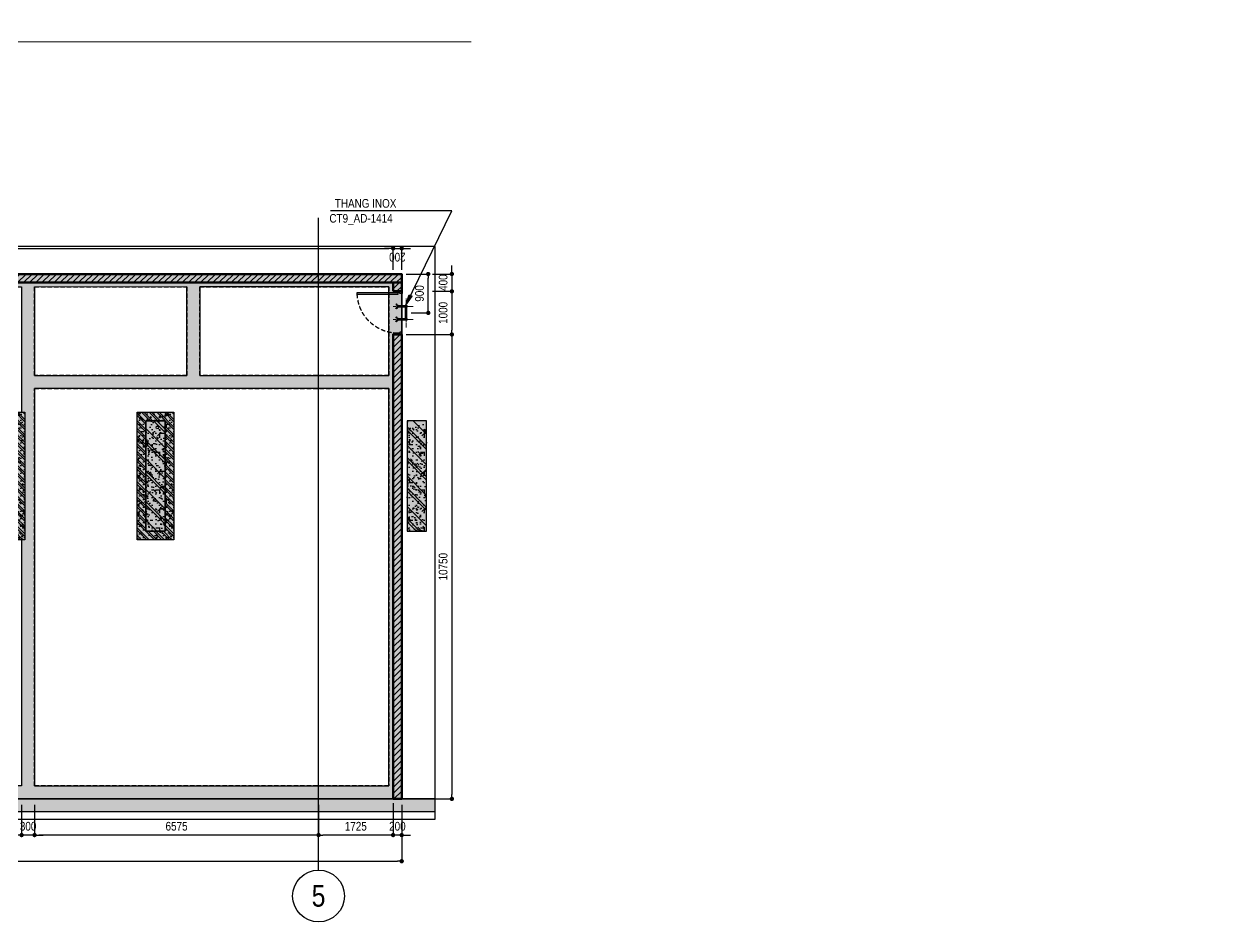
# Model space of a CAD drawing. Header units: millimetres. Extents: x -3021235 to -2791292, y 574414 to 656108.
# Drawn here: x -2819163 to -2791292, y 614676 to 635460 of the extents above; entities that cross this region are included whole.
import ezdxf
from ezdxf.enums import TextEntityAlignment as Align
from ezdxf.xclip import XClip

# ---------------------------------------------------------------- set-up
doc = ezdxf.new("R2010")
doc.units = ezdxf.units.MM
doc.header["$LTSCALE"] = 100
doc.header["$MEASUREMENT"] = 0
for name, pattern in [('Grid Line 200$0$Center101', [13, 10, -1, 1, -1]), ('Hidden10.5', [1.5, 1, -0.5]), ('HTT Center', [13, 10, -1, 1, -1]), ('HTT Hidden 10.5', [1.5, 1, -0.5]), ('MB Ham 2$0$Core 1A$0$Hidden10.5', [1.5, 1, -0.5])]:
    doc.linetypes.add(name, pattern=pattern)
doc.layers.get('0').update_dxf_attribs({"lineweight": 9})
doc.layers.get('Defpoints').update_dxf_attribs({"color": 254, "lineweight": 0})
for name, color, linetype in [('Dim 100', 14, 'Continuous'), ('Door', 20, 'Continuous'), ('Grid Line 200$0$Grid Line', 251, 'Grid Line 200$0$Center101'), ('Hatch vat lieu', 252, 'Continuous'), ('Ky hieu Truc', 1, 'Continuous'), ('Level', 94, 'Continuous'), ('MB Ham 2$0$Concrete Hatch', 218, 'Continuous'), ('MB Ham 2$0$Concrete Line', 6, 'Continuous'), ('MB Ham 2$0$Concrete Solid', 216, 'Continuous'), ('MB Ham 2$0$Opening Hidden', 154, 'MB Ham 2$0$Core 1A$0$Hidden10.5'), ('mb_cot ham 2$0$Concrete Hatch', 218, 'Continuous'), ('mb_cot ham 2$0$Concrete Line', 6, 'Continuous'), ('mb_cot ham 2$0$Concrete Solid', 216, 'Continuous'), ('mb_loi thang 2-19 twa$0$Brick Wall', 4, 'Continuous'), ('mb_loi thang 2-19 twa$0$Wall Hatch', 134, 'Continuous'), ('Net Thay khac', 30, 'Continuous'), ('Net thay Tuong', 3, 'Continuous')]:
    doc.layers.add(name, color=color, linetype=linetype)
doc.layers.add('Luoi Truc', color=251, linetype='HTT Center', lineweight=9)
doc.layers.add('mb_loi thang 2-19 twa$0$Wall Line', color=4, linetype='Continuous', lineweight=70)
doc.styles.add('Chi Tiet Ramp DD$0$VNI-HelveC', font='VHELVCN_0.TTF')
doc.styles.add('Grid Line 200$0$VNI-HelveCB', font='VHELVCB_0.TTF')
doc.styles.add('VNI-HelveC', font='VHELVCN_0.TTF')
doc.dimstyles.new('DIM 100', dxfattribs={"dimscale": 100, "dimtxt": 2, "dimasz": 1, "dimexe": 0, "dimexo": 1, "dimgap": 1, "dimtad": 1, "dimdec": 0, "dimzin": 12, "dimdsep": 46, "dimtxsty": 'Chi Tiet Ramp DD$0$VNI-HelveC', "dimblk": 'Chi Tiet Ramp DD$0$_Dot', "dimcen": 1, "dimclrd": 256, "dimclre": 256, "dimclrt": 3, "dimadec": 0, "dimazin": 0, "dimtfac": 1, "dimtdec": 0, "dimtix": 1, "dimtmove": 2, "dimatfit": 3, "dimldrblk": 'Chi Tiet Ramp DD$0$HTT Arrow 30', "dimfxl": 0, "dimtolj": 1, "dimtzin": 0, "dimarcsym": 0})

# ---------------------------------------------------------------- blocks, each defined once
blk = doc.blocks.new('*U886')
at = {"layer": 'mb_cot ham 2$0$Concrete Hatch'}
h = blk.add_hatch(dxfattribs=at)
h.set_pattern_fill('CONCRETE', color=256, scale=50, style=0, pattern_type=2)
h.set_pattern_definition([(45, (2000, -100), (-176.777, 176.777), []), (45, (2000, -50), (-353.55, 353.55), []), (50, (2000, -100), (358.63, -31.376), [37.5, -412.5]), (355, (2000, -100), (-69.376, 376.096), [30, -330]), (100.451, (2029.9, -102.6), (289.255, 344.72), [31.87, -350.57]), (46.184, (2000, 1e-13), (533.62, -82.76), [56.25, -618.75]), (96.636, (2044.47, -6.9), (467.33, 487.06), [47.8, -525.86]), (351.184, (2000, 1e-13), (467.33, 487.06), [45, -495]), (21, (2050, -25), (298.454, -201.31), [37.5, -412.5]), (326, (2050, -25), (121.66, 362.575), [30, -330]), (71.451, (2074.87, -41.78), (420.11, 161.265), [31.87, -350.57]), (37.5, (2000, -100), (6.08, 166.447), [0, -326, 0, -335, 0, -331.25]), (7.5, (2000, -100), (131.535, 197.206), [0, -191, 0, -318.5, 0, -126.25]), (327.5, (1888.5, -100), (266.911, -11.2774), [0, -125, 0, -390, 0, -517.5]), (317.5, (1838.5, -100), (291.593, 50.052), [0, -162.5, 0, -259, 0, -367.5]), (0, (2175, 75), (0, 875), [87.5, -787.5]), (0, (2437.5, 250), (0, 875), [87.5, -787.5]), (0, (2262.5, 600), (0, 875), [87.5, -350, 87.5, -350]), (90, (2175, 75), (-875, 5e-14), [87.5, -787.5]), (90, (2262.5, 600), (-875, 5e-14), [87.5, -787.5]), (90, (2525, 250), (-875, 5e-14), [87.5, -787.5]), (90, (2700, 512.5), (-875, 5e-14), [87.5, -787.5]), (135, (2262.5, 75), (-875.02, 9e-14), [123.76, -1113.7]), (135, (2350, 600), (-875.02, 9e-14), [123.76, -1113.7]), (45, (2437.5, 250), (9e-14, 875.02), [123.76, -247.485, 123.76, -742.455]), (0, (1825, -100), (87.5, 87.5), [-175, 0])])
h.paths.add_polyline_path([(-250, 200), (-250, -250), (2300, -250), (2300, 200)])
at = {"layer": 'mb_cot ham 2$0$Concrete Solid'}
blk.add_hatch(color=256, dxfattribs=at).paths.add_polyline_path([(-250, 200), (-250, -250), (2300, -250), (2300, 200)])
at = {"layer": 'mb_cot ham 2$0$Concrete Line'}
blk.add_lwpolyline([(-250, 200), (-250, -250), (2300, -250), (2300, 200)], close=True, dxfattribs=at)
blk = doc.blocks.new('mb_cot ham 2')
at = {"layer": 'mb_cot ham 2$0$Concrete Hatch'}
h = blk.add_hatch(dxfattribs=at)
h.set_pattern_fill('BTCT', color=256, scale=100, style=0, pattern_type=2)
h.set_pattern_definition([(45, (0, 0), (-176.7767, 176.7767), []), (45, (0, 110), (-176.7767, 176.7767), []), (50, (0, 0), (717.2602, -62.7521), [75, -825]), (355, (0, 0), (-138.7513, 752.192), [60, -660]), (100.4514, (59.8, -5.2), (578.5094, 689.4395), [63.7402, -701.142]), (46.1842, (0, 200), (1067.241, -165.519), [112.5, -1237.5]), (96.6356, (88.9, 186.2), (934.6627, 974.118), [95.61, -1051.713]), (351.1842, (0, 200), (934.662, 974.1186), [90, -990]), (21, (100, 150), (596.907, -402.6189), [75, -825]), (326, (100, 150), (243.3153, 725.15), [60, -660]), (71.4514, (149.74, 116.45), (840.2226, 322.5305), [63.7402, -701.142]), (37.5, (0, 0), (12.15986, 332.89385), [0, -652, 0, -670, 0, -662.5]), (7.5, (0, 0), (263.06954, 394.4117), [0, -382, 0, -637, 0, -252.5]), (327.5, (-223, 0), (533.82244, -22.55487), [0, -250, 0, -780, 0, -1035]), (317.5, (-323, 0), (583.1862, 100.105), [0, -325, 0, -518, 0, -735]), (0, (350, 350), (0, 1750), [175, -1575]), (0, (875, 700), (0, 1750), [175, -1575]), (0, (525, 1400), (0, 1750), [175, -700, 175, -700]), (90, (350, 350), (-1750, 1e-13), [175, -1575]), (90, (525, 1400), (-1750, 1e-13), [175, -1575]), (90, (1050, 700), (-1750, 1e-13), [175, -1575]), (90, (1400, 1225), (-1750, 1e-13), [175, -1575]), (135, (525, 350), (-1750.033, 2e-13), [247.52, -2227.4]), (135, (700, 1400), (-1750.033, 2e-13), [247.52, -2227.4]), (45, (875, 700), (0, 1750.033), [247.52, -494.97, 247.52, -1484.91]), (0, (-350, 0), (175, 175), [-350, 0])])
h.paths.add_polyline_path([(105750, -5914), (103435, -8700), (32650, -8700), (32650, 84350), (0, 84350), (0, 85750), (-10600, 85750), (-10600, 163100), (99534, 163100), (105750, 158110), (105750, 127422), (105750, 127341)], flags=16)
h.paths.add_polyline_path([(99639, 163400), (-10900, 163400), (-10900, 85450), (-300, 85450), (-300, 84050), (32350, 84050), (32350, -9000), (103576, -9000), (106050, -6022), (106050, 158254)])
at = {"layer": 'mb_cot ham 2$0$Concrete Solid'}
h = blk.add_hatch(color=256, dxfattribs=at)
h.paths.add_polyline_path([(105750, -5914), (103435, -8700), (32650, -8700), (32650, 84350), (0, 84350), (0, 85750), (-10600, 85750), (-10600, 163100), (99534, 163100), (105750, 158110)], flags=16)
h.paths.add_polyline_path([(99639, 163400), (-10900, 163400), (-10900, 85450), (-300, 85450), (-300, 84050), (32350, 84050), (32350, -9000), (103576, -9000), (106050, -6022), (106050, 158254)])
at = {"layer": 'mb_cot ham 2$0$Concrete Line'}
for points in [[(32350, 84050), (-300, 84050), (-300, 85450), (-10900, 85450), (-10900, 163400), (99639, 163400), (106050, 158254), (106050, -6022), (103576, -9000), (32350, -9000)], [(32650, 84350), (0, 84350), (0, 85750), (-10600, 85750), (-10600, 163100), (99534, 163100), (105750, 158110), (105750, -5914), (103435, -8700), (32650, -8700)]]:
    blk.add_lwpolyline(points, close=True, dxfattribs=at)
for p in [(97250, 127850), (97250, 121800)]:
    blk.add_blockref('*U886', p, dxfattribs=at)
blk = doc.blocks.new('MB Ham 2$0$A$C3ad28147')
at = {"layer": 'MB Ham 2$0$Concrete Hatch'}
h = blk.add_hatch(dxfattribs=at)
h.set_pattern_fill('BTCT', color=256, scale=50, style=0, pattern_type=2)
h.set_pattern_definition([(45, (-105750, -127600), (-88.38835, 88.38835), []), (45, (-105750, -127545), (-88.38835, 88.38835), []), (50, (-105750, -127600), (358.6301, -31.37607), [37.5, -412.5]), (355, (-105750, -127600), (-69.3757, 376.0961), [30, -330]), (100.4514, (-105720.1, -127602.6), (289.2547, 344.7198), [31.8701, -350.57106]), (46.1842, (-105750, -127500), (533.6205, -82.7595), [56.25, -618.75]), (96.6356, (-105705.53, -127506.9), (467.3314, 487.059), [47.8051, -525.8565]), (351.1842, (-105750, -127500), (467.331, 487.0593), [45, -495]), (21, (-105700, -127525), (298.4535, -201.30945), [37.5, -412.5]), (326, (-105700, -127525), (121.6577, 362.575), [30, -330]), (71.4514, (-105675.13, -127541.77), (420.1113, 161.26525), [31.8701, -350.57106]), (37.5, (-105750, -127600), (6.07993, 166.44693), [0, -326, 0, -335, 0, -331.25]), (7.5, (-105750, -127600), (131.53477, 197.20586), [0, -191, 0, -318.5, 0, -126.25]), (327.5, (-105861.5, -127600), (266.91122, -11.27744), [0, -125, 0, -390, 0, -517.5]), (317.5, (-105911.5, -127600), (291.5931, 50.0525), [0, -162.5, 0, -259, 0, -367.5]), (0, (-105575, -127425), (0, 875), [87.5, -787.5]), (0, (-105312.5, -127250), (0, 875), [87.5, -787.5]), (0, (-105487.5, -126900), (0, 875), [87.5, -350, 87.5, -350]), (90, (-105575, -127425), (-875, 5e-14), [87.5, -787.5]), (90, (-105487.5, -126900), (-875, 5e-14), [87.5, -787.5]), (90, (-105225, -127250), (-875, 5e-14), [87.5, -787.5]), (90, (-105050, -126987.5), (-875, 5e-14), [87.5, -787.5]), (135, (-105487.5, -127425), (-875.0164, 9e-14), [123.76, -1113.7]), (135, (-105400, -126900), (-875.0164, 9e-14), [123.76, -1113.7]), (45, (-105312.5, -127250), (0, 875.0164), [123.76, -247.485, 123.76, -742.455]), (0, (-105925, -127600), (87.5, 87.5), [-175, 0])])
h.paths.add_polyline_path([(-12151, -51300), (0, -51300), (0, -125), (-12151, -125)])
h.paths.add_polyline_path([(-11851, -20400), (-11851, -14900), (-300, -14900), (-300, -20400)], flags=16)
h.paths.add_polyline_path([(-4450, -20700), (-4450, -27800), (-11851, -27800), (-11851, -20700)], flags=16)
h.paths.add_polyline_path([(-4150, -20700), (-300, -20700), (-300, -35150), (-11851, -35150), (-11851, -28100), (-4150, -28100)], flags=16)
h.paths.add_polyline_path([(-11850, -8625), (-11851, -5100), (-9801, -5100), (-9800, -8625)], flags=16)
h.paths.add_polyline_path([(-9501, -8625), (-9501, -425), (-300, -425), (-300, -8625)], flags=16)
h.paths.add_polyline_path([(-5600, -35450), (-5600, -40250), (-11851, -40250), (-11851, -35450)], flags=16)
h.paths.add_polyline_path([(-11851, -4800), (-11851, -425), (-9801, -425), (-9801, -4800)], flags=16)
h.paths.add_polyline_path([(-5300, -35450), (-300, -35450), (-300, -45650), (-5300, -45650)], flags=16)
h.paths.add_polyline_path([(-5600, -40550), (-5600, -45650), (-11851, -45650), (-11851, -40550)], flags=16)
h.paths.add_polyline_path([(-300, -45950), (-300, -51000), (-11851, -51000), (-11851, -45950)], flags=16)
h.paths.add_polyline_path([(-6000, -8925), (-6000, -8850), (-8950, -8850), (-8950, -8925), (-11851, -8925), (-11851, -14600), (-300, -14600), (-300, -8925)], flags=16)
h = blk.add_hatch(dxfattribs=at)
h.set_pattern_fill('BTCT', color=256, scale=50, style=0, pattern_type=2)
h.set_pattern_definition([(45, (-105750, -89550), (-88.38835, 88.38835), []), (45, (-105750, -89495), (-88.38835, 88.38835), []), (50, (-105750, -89550), (358.6301, -31.3761), [37.5, -412.5]), (355, (-105750, -89550), (-69.3757, 376.0961), [30, -330]), (100.4514, (-105720.1, -89552.6), (289.2547, 344.7198), [31.8701, -350.5711]), (46.1842, (-105750, -89450), (533.6205, -82.7595), [56.25, -618.75]), (96.6356, (-105705.53, -89456.9), (467.3314, 487.059), [47.8051, -525.8565]), (351.1842, (-105750, -89450), (467.331, 487.0593), [45, -495]), (21, (-105700, -89475), (298.4535, -201.30945), [37.5, -412.5]), (326, (-105700, -89475), (121.6577, 362.575), [30, -330]), (71.4514, (-105675.13, -89491.77), (420.1113, 161.26525), [31.8701, -350.5711]), (37.5, (-105750, -89550), (6.07993, 166.44693), [0, -326, 0, -335, 0, -331.25]), (7.5, (-105750, -89550), (131.53477, 197.20586), [0, -191, 0, -318.5, 0, -126.25]), (327.5, (-105861.5, -89550), (266.91122, -11.27744), [0, -125, 0, -390, 0, -517.5]), (317.5, (-105911.5, -89550), (291.5931, 50.0525), [0, -162.5, 0, -259, 0, -367.5]), (0, (-105575, -89375), (0, 875), [87.5, -787.5]), (0, (-105312.5, -89200), (0, 875), [87.5, -787.5]), (0, (-105487.5, -88850), (0, 875), [87.5, -350, 87.5, -350]), (90, (-105575, -89375), (-875, 5e-14), [87.5, -787.5]), (90, (-105487.5, -88850), (-875, 5e-14), [87.5, -787.5]), (90, (-105225, -89200), (-875, 5e-14), [87.5, -787.5]), (90, (-105050, -88937.5), (-875, 5e-14), [87.5, -787.5]), (135, (-105487.5, -89375), (-875.0164, 9e-14), [123.76, -1113.7]), (135, (-105400, -88850), (-875.0164, 9e-14), [123.76, -1113.7]), (45, (-105312.5, -89200), (0, 875.0164), [123.76, -247.485, 123.76, -742.455]), (0, (-105925, -89550), (87.5, 87.5), [-175, 0])])
h.paths.add_polyline_path([(-6200, -6050), (-8750, -6050), (-8750, -5600), (-6200, -5600)], flags=16)
h.paths.add_polyline_path([(-6000, -6250), (-8950, -6250), (-8950, -5400), (-6000, -5400)])
h = blk.add_hatch(dxfattribs=at)
h.set_pattern_fill('BTCT', color=256, scale=50, style=0, pattern_type=2)
h.set_pattern_definition([(45, (-105750, -93000), (-88.38835, 88.38835), []), (45, (-105750, -92945), (-88.38835, 88.38835), []), (50, (-105750, -93000), (358.6301, -31.3761), [37.5, -412.5]), (355, (-105750, -93000), (-69.3757, 376.0961), [30, -330]), (100.4514, (-105720.1, -93002.6), (289.2547, 344.7198), [31.8701, -350.5711]), (46.1842, (-105750, -92900), (533.6205, -82.7595), [56.25, -618.75]), (96.6356, (-105705.53, -92906.9), (467.3314, 487.059), [47.8051, -525.8565]), (351.1842, (-105750, -92900), (467.331, 487.0593), [45, -495]), (21, (-105700, -92925), (298.4535, -201.30945), [37.5, -412.5]), (326, (-105700, -92925), (121.6577, 362.575), [30, -330]), (71.4514, (-105675.13, -92941.77), (420.1113, 161.26525), [31.8701, -350.5711]), (37.5, (-105750, -93000), (6.07993, 166.44693), [0, -326, 0, -335, 0, -331.25]), (7.5, (-105750, -93000), (131.53477, 197.20586), [0, -191, 0, -318.5, 0, -126.25]), (327.5, (-105861.5, -93000), (266.91122, -11.27744), [0, -125, 0, -390, 0, -517.5]), (317.5, (-105911.5, -93000), (291.5931, 50.0525), [0, -162.5, 0, -259, 0, -367.5]), (0, (-105575, -92825), (0, 875), [87.5, -787.5]), (0, (-105312.5, -92650), (0, 875), [87.5, -787.5]), (0, (-105487.5, -92300), (0, 875), [87.5, -350, 87.5, -350]), (90, (-105575, -92825), (-875, 5e-14), [87.5, -787.5]), (90, (-105487.5, -92300), (-875, 5e-14), [87.5, -787.5]), (90, (-105225, -92650), (-875, 5e-14), [87.5, -787.5]), (90, (-105050, -92387.5), (-875, 5e-14), [87.5, -787.5]), (135, (-105487.5, -92825), (-875.0164, 9e-14), [123.76, -1113.7]), (135, (-105400, -92300), (-875.0164, 9e-14), [123.76, -1113.7]), (45, (-105312.5, -92650), (0, 875.0164), [123.76, -247.485, 123.76, -742.455]), (0, (-105925, -93000), (87.5, 87.5), [-175, 0])])
h.paths.add_polyline_path([(-6200, -9500), (-8750, -9500), (-8750, -9050), (-6200, -9050)], flags=16)
h.paths.add_polyline_path([(-6000, -9700), (-8950, -9700), (-8950, -8850), (-6000, -8850)])
at = {"layer": 'MB Ham 2$0$Concrete Solid'}
h = blk.add_hatch(color=256, dxfattribs=at)
h.paths.add_polyline_path([(-12151, -51300), (0, -51300), (0, -125), (-12151, -125)])
h.paths.add_polyline_path([(-11851, -20400), (-11851, -14900), (-300, -14900), (-300, -20400)], flags=16)
h.paths.add_polyline_path([(-4450, -20700), (-4450, -27800), (-11851, -27800), (-11851, -20700)], flags=16)
h.paths.add_polyline_path([(-4150, -20700), (-300, -20700), (-300, -35150), (-11851, -35150), (-11851, -28100), (-4150, -28100)], flags=16)
h.paths.add_polyline_path([(-11850, -8625), (-11851, -5100), (-9801, -5100), (-9800, -8625)], flags=16)
h.paths.add_polyline_path([(-9501, -8625), (-9501, -425), (-300, -425), (-300, -8625)], flags=16)
h.paths.add_polyline_path([(-5600, -35450), (-5600, -40250), (-11851, -40250), (-11851, -35450)], flags=16)
h.paths.add_polyline_path([(-11851, -4800), (-11851, -425), (-9801, -425), (-9801, -4800)], flags=16)
h.paths.add_polyline_path([(-5300, -35450), (-300, -35450), (-300, -45650), (-5300, -45650)], flags=16)
h.paths.add_polyline_path([(-5600, -40550), (-5600, -45650), (-11851, -45650), (-11851, -40550)], flags=16)
h.paths.add_polyline_path([(-300, -45950), (-300, -51000), (-11851, -51000), (-11851, -45950)], flags=16)
h.paths.add_polyline_path([(-6000, -8925), (-6000, -8850), (-8950, -8850), (-8950, -8925), (-11851, -8925), (-11851, -14600), (-300, -14600), (-300, -8925)], flags=16)
h = blk.add_hatch(color=256, dxfattribs=at)
h.paths.add_polyline_path([(-6200, -6050), (-8750, -6050), (-8750, -5600), (-6200, -5600)], flags=16)
h.paths.add_polyline_path([(-6000, -6250), (-8950, -6250), (-8950, -5400), (-6000, -5400)])
h = blk.add_hatch(color=256, dxfattribs=at)
h.paths.add_polyline_path([(-6200, -9500), (-8750, -9500), (-8750, -9050), (-6200, -9050)], flags=16)
h.paths.add_polyline_path([(-6000, -9700), (-8950, -9700), (-8950, -8850), (-6000, -8850)])
at = {"layer": 'MB Ham 2$0$Concrete Line'}
for points in [[(-12151, -125), (0, -125), (0, -51300), (-12151, -51300)], [(-9801, -425), (-11851, -425), (-11851, -4800), (-9801, -4800)], [(-300, -425), (-9501, -425), (-9501, -8625), (-300, -8625)], [(-9801, -5100), (-11851, -5100), (-11850, -8625), (-9800, -8625)], [(-8950, -5400), (-6000, -5400), (-6000, -6250), (-8950, -6250)], [(-8950, -5400), (-6000, -5400), (-6000, -6250), (-8950, -6250)], [(-6200, -6050), (-8750, -6050), (-8750, -5600), (-6200, -5600)], [(-11851, -8925), (-8950, -8925), (-8950, -8850), (-6000, -8850), (-6000, -8925), (-300, -8925), (-300, -14600), (-11851, -14600)], [(-8950, -8850), (-6000, -8850), (-6000, -9700), (-8950, -9700)]]:
    blk.add_lwpolyline(points, close=True, dxfattribs=at)
at = {"layer": 'MB Ham 2$0$Opening Hidden'}
blk.add_lwpolyline([(-9501, -425), (-300, -425), (-300, -8625), (-9501, -8625)], close=True, dxfattribs=at)
blk = doc.blocks.new('MB Ham 2')
blk.add_blockref('mb_cot ham 2', (0, 0))
at = {"layer": 'MB Ham 2$0$Opening Hidden'}
blk.add_blockref('MB Ham 2$0$A$C3ad28147', (105750, 127600), dxfattribs=at)
blk = doc.blocks.new('*U621')
at = {"layer": 'mb_loi thang 2-19 twa$0$Wall Hatch'}
h = blk.add_hatch(dxfattribs=at)
h.set_pattern_fill('LINE10', color=256, scale=100, angle=45, style=0, pattern_type=2)
h.set_pattern_definition([(45, (-400, 47875), (-70.71068, 70.71068), [])])
h.paths.add_polyline_path([(0, 51175), (0, 0), (200, 0), (200, 51175)])
at = {"layer": 'mb_loi thang 2-19 twa$0$Wall Line'}
blk.add_lwpolyline([(0, 51175), (0, 0), (200, 0), (200, 51175)], close=True, dxfattribs=at)
blk = doc.blocks.new('*U636')
at = {"layer": 'mb_loi thang 2-19 twa$0$Wall Hatch'}
h = blk.add_hatch(dxfattribs=at)
h.set_pattern_fill('LINE10', color=256, scale=100, angle=45, style=0, pattern_type=2)
h.set_pattern_definition([(45, (1000, 8850), (-70.7107, 70.7107), [])])
h.paths.add_polyline_path([(-10750, 0), (0, 0), (0, 200), (-10750, 200)])
at = {"layer": 'mb_loi thang 2-19 twa$0$Wall Line'}
blk.add_lwpolyline([(-10750, 0), (0, 0), (0, 200), (-10750, 200)], close=True, dxfattribs=at)
blk = doc.blocks.new('*U637')
at = {"layer": 'mb_loi thang 2-19 twa$0$Wall Hatch'}
h = blk.add_hatch(dxfattribs=at)
h.set_pattern_fill('LINE10', color=256, scale=100, angle=45, style=0, pattern_type=2)
h.set_pattern_definition([(45, (11550, 8850), (-70.7107, 70.7107), [])])
h.paths.add_polyline_path([(-200, 0), (0, 0), (0, 200), (-200, 200)])
at = {"layer": 'mb_loi thang 2-19 twa$0$Wall Line'}
blk.add_lwpolyline([(-200, 0), (0, 0), (0, 200), (-200, 200)], close=True, dxfattribs=at)
blk = doc.blocks.new('Door 1000-1')
at = {"color": 0, "linetype": 'ByBlock'}
blk.add_lwpolyline([(30, 100), (75, 100), (75, 1040), (30, 1040)], close=True, dxfattribs=at)
for points in [[(50, 55), (30, 55), (30, 100), (0, 100), (0, 0), (50, 0), (50, 55)], [(950, 55), (970, 55), (970, 100), (1000, 100), (1000, 0), (950, 0), (950, 55)]]:
    blk.add_lwpolyline(points, dxfattribs=at)
at = {"color": 0, "linetype": 'Hidden10.5'}
blk.add_arc((30, 100), 940, 0, 90, dxfattribs=at)
blk = doc.blocks.new('*U638')
at = {"layer": 'Door', "rotation": 180}
blk.add_blockref('Door 1000-1', (1000, 110), dxfattribs=at)
blk = doc.blocks.new('HHH')
at = {"layer": 'Hatch vat lieu', "linetype": 'HTT Hidden 10.5', "ltscale": 0.1}
for p, q in [((-208, 122), (-194, 137)), ((-208, 122), (-166, 80)), ((-194, 137), (-152, 94)), ((-166, 0), (-166, 80)), ((-152, 94), (-148, 94)), ((-106, 137), (-148, 94)), ((-92, 122), (-134, 80)), ((-134, 0), (-134, 80)), ((-92, 122), (-106, 137)), ((92, 122), (106, 137)), ((92, 122), (134, 80)), ((106, 137), (148, 94)), ((134, 0), (134, 80)), ((148, 94), (152, 94)), ((194, 137), (152, 94)), ((208, 122), (166, 80)), ((166, 0), (166, 80)), ((208, 122), (194, 137))]:
    blk.add_line(p, q, dxfattribs=at)
at = {"layer": 'Luoi Truc', "linetype": 'HTT Center', "ltscale": 0.1}
for p, q in [((-150, -265), (-150, 200)), ((150, -265), (150, 200)), ((-335, -100), (335, -100))]:
    blk.add_line(p, q, dxfattribs=at)
at = {"layer": 'Net Thay khac'}
for p, q in [((-166, -81), (-166, 0)), ((-134, -81), (-134, 0)), ((134, -81), (134, 0)), ((166, -81), (166, 0)), ((-131, -84), (131, -84)), ((-131, -116), (131, -116))]:
    blk.add_line(p, q, dxfattribs=at)
at = {"layer": 'Net thay Tuong'}
for centre in [(-150, -100), (150, -100)]:
    blk.add_circle(centre, 25, dxfattribs=at)
blk = doc.blocks.new('Chi Tiet Ramp DD$0$_Dot')
at = {"color": 0, "linetype": 'ByBlock', "lineweight": -2}
blk.add_line((-0.5, 0), (-1, 0), dxfattribs=at)
at = {"color": 0, "linetype": 'ByBlock', "const_width": 0.5}
blk.add_lwpolyline([(-0.25, 0, 1), (0.25, 0, 1)], format="xyb", close=True, dxfattribs=at)
blk = doc.blocks.new('*D999')
at = {"layer": 'Defpoints', "color": 0, "transparency": 16777216}
for p in [(-2810620, 630268), (-2861395, 629674), (-2810620, 629674)]:
    blk.add_point(p, dxfattribs=at)
at = {"layer": 'Dim 100', "lineweight": -2, "transparency": 16777216}
for p, q in [((-2861395, 629774), (-2861395, 630268)), ((-2861295, 630268), (-2810720, 630268)), ((-2810620, 629774), (-2810620, 630268))]:
    blk.add_line(p, q, dxfattribs=at)
at = {"layer": 'Dim 100', "lineweight": -2, "transparency": 16777216, "xscale": 100, "yscale": 100, "zscale": 100, "rotation": 180}
blk.add_blockref('Chi Tiet Ramp DD$0$_Dot', (-2861395, 630268), dxfattribs=at)
at = {"layer": 'Dim 100', "lineweight": -2, "transparency": 16777216, "xscale": 100, "yscale": 100, "zscale": 100}
blk.add_blockref('Chi Tiet Ramp DD$0$_Dot', (-2810620, 630268), dxfattribs=at)
at = {"layer": 'Dim 100', "color": 3, "transparency": 16777216, "insert": (-2836008, 630066), "char_height": 200, "attachment_point": 5, "rotation": 180, "style": 'Chi Tiet Ramp DD$0$VNI-HelveC'}
blk.add_mtext('\\A1;50775', dxfattribs=at)
blk = doc.blocks.new('Chi Tiet Ramp DD$0$HTT Arrow 30')
blk.add_hatch(color=256).paths.add_polyline_path([(-2.5, 0.375), (-2.5, -0.375), (0, 0)])
at = {"color": 0, "linetype": 'ByBlock', "lineweight": -2}
for p, q in [((0, 0), (-2.5, 0.375)), ((-2.5, -0.375), (-2.5, 0.375)), ((0, 0), (-2.5, -0.375))]:
    blk.add_line(p, q, dxfattribs=at)
blk = doc.blocks.new('*D1000')
at = {"layer": 'Defpoints', "color": 0, "transparency": 16777216}
for p in [(-2810420, 630268), (-2810620, 629674), (-2810420, 629674)]:
    blk.add_point(p, dxfattribs=at)
at = {"layer": 'Dim 100', "lineweight": -2, "transparency": 16777216}
for p, q in [((-2810720, 630268), (-2810820, 630268)), ((-2810620, 629774), (-2810620, 630268)), ((-2810620, 630268), (-2810420, 630268)), ((-2810420, 629774), (-2810420, 630268)), ((-2810320, 630268), (-2810220, 630268))]:
    blk.add_line(p, q, dxfattribs=at)
at = {"layer": 'Dim 100', "lineweight": -2, "transparency": 16777216, "xscale": 100, "yscale": 100, "zscale": 100}
blk.add_blockref('Chi Tiet Ramp DD$0$_Dot', (-2810620, 630268), dxfattribs=at)
at = {"layer": 'Dim 100', "lineweight": -2, "transparency": 16777216, "xscale": 100, "yscale": 100, "zscale": 100, "rotation": 180}
blk.add_blockref('Chi Tiet Ramp DD$0$_Dot', (-2810420, 630268), dxfattribs=at)
at = {"layer": 'Dim 100', "color": 3, "transparency": 16777216, "insert": (-2810520, 630066), "char_height": 200, "attachment_point": 5, "rotation": 180, "style": 'Chi Tiet Ramp DD$0$VNI-HelveC'}
blk.add_mtext('\\A1;200', dxfattribs=at)
blk = doc.blocks.new('*D1005')
at = {"layer": 'Defpoints', "color": 0, "transparency": 16777216}
for p in [(-2809806, 629674), (-2809806, 629274), (-2809259, 629274)]:
    blk.add_point(p, dxfattribs=at)
at = {"layer": 'Dim 100', "lineweight": -2, "transparency": 16777216}
for p, q in [((-2809706, 629674), (-2809259, 629674)), ((-2809259, 629774), (-2809259, 629874)), ((-2809259, 629674), (-2809259, 629274)), ((-2809706, 629274), (-2809259, 629274)), ((-2809259, 629174), (-2809259, 629074))]:
    blk.add_line(p, q, dxfattribs=at)
at = {"layer": 'Dim 100', "lineweight": -2, "transparency": 16777216, "xscale": 100, "yscale": 100, "zscale": 100}
for p, rotation in [((-2809259, 629674), 270), ((-2809259, 629274), 90)]:
    blk.add_blockref('Chi Tiet Ramp DD$0$_Dot', p, dxfattribs=dict(at, rotation=rotation))
at = {"layer": 'Dim 100', "color": 3, "transparency": 16777216, "insert": (-2809461, 629474), "char_height": 200, "attachment_point": 5, "rotation": 90, "style": 'Chi Tiet Ramp DD$0$VNI-HelveC'}
blk.add_mtext('\\A1;400', dxfattribs=at)
blk = doc.blocks.new('*D1006')
at = {"layer": 'Defpoints', "color": 0, "transparency": 16777216}
for p in [(-2809806, 629274), (-2809806, 628274), (-2809259, 628274)]:
    blk.add_point(p, dxfattribs=at)
at = {"layer": 'Dim 100', "lineweight": -2, "transparency": 16777216}
for p, q in [((-2809706, 629274), (-2809259, 629274)), ((-2809259, 629174), (-2809259, 628374)), ((-2809706, 628274), (-2809259, 628274))]:
    blk.add_line(p, q, dxfattribs=at)
at = {"layer": 'Dim 100', "lineweight": -2, "transparency": 16777216, "xscale": 100, "yscale": 100, "zscale": 100}
for p, rotation in [((-2809259, 629274), 90), ((-2809259, 628274), 270)]:
    blk.add_blockref('Chi Tiet Ramp DD$0$_Dot', p, dxfattribs=dict(at, rotation=rotation))
at = {"layer": 'Dim 100', "color": 3, "transparency": 16777216, "insert": (-2809461, 628774), "char_height": 200, "attachment_point": 5, "rotation": 90, "style": 'Chi Tiet Ramp DD$0$VNI-HelveC'}
blk.add_mtext('\\A1;1000', dxfattribs=at)
blk = doc.blocks.new('*D1007')
at = {"layer": 'Defpoints', "color": 0, "transparency": 16777216}
for p in [(-2810420, 628274), (-2810520, 617524), (-2809259, 617524)]:
    blk.add_point(p, dxfattribs=at)
at = {"layer": 'Dim 100', "lineweight": -2, "transparency": 16777216}
for p, q in [((-2810320, 628274), (-2809259, 628274)), ((-2809259, 628174), (-2809259, 617624)), ((-2810420, 617524), (-2809259, 617524))]:
    blk.add_line(p, q, dxfattribs=at)
at = {"layer": 'Dim 100', "lineweight": -2, "transparency": 16777216, "xscale": 100, "yscale": 100, "zscale": 100}
for p, rotation in [((-2809259, 628274), 90), ((-2809259, 617524), 270)]:
    blk.add_blockref('Chi Tiet Ramp DD$0$_Dot', p, dxfattribs=dict(at, rotation=rotation))
at = {"layer": 'Dim 100', "color": 3, "transparency": 16777216, "insert": (-2809461, 622899), "char_height": 200, "attachment_point": 5, "rotation": 90, "style": 'Chi Tiet Ramp DD$0$VNI-HelveC'}
blk.add_mtext('\\A1;10750', dxfattribs=at)
blk = doc.blocks.new('*U927')
at = {"layer": 'Grid Line 200$0$Grid Line'}
blk.add_line((0, 0), (0, 148), dxfattribs=at)
at = {"layer": 'Ky hieu Truc', "lineweight": -2}
blk.add_line((0, -3), (0, 0), dxfattribs=at)
blk.add_circle((0, -9), 6, dxfattribs=at)
at = {"layer": 'Ky hieu Truc', "color": 3, "lineweight": -2, "style": 'Grid Line 200$0$VNI-HelveCB'}
blk.add_attdef('GRID', text='', height=5, dxfattribs=at).set_placement((0, -9), align=Align.MIDDLE)
blk = doc.blocks.new('*D1010')
at = {"layer": 'Defpoints', "color": 0, "transparency": 16777216}
for p in [(-2810620, 617524), (-2810420, 617487), (-2810620, 616686)]:
    blk.add_point(p, dxfattribs=at)
at = {"layer": 'Dim 100', "lineweight": -2, "transparency": 16777216}
for p, q in [((-2810620, 617424), (-2810620, 616686)), ((-2810420, 617387), (-2810420, 616686)), ((-2810720, 616686), (-2810820, 616686)), ((-2810420, 616686), (-2810620, 616686)), ((-2810320, 616686), (-2810220, 616686))]:
    blk.add_line(p, q, dxfattribs=at)
at = {"layer": 'Dim 100', "lineweight": -2, "transparency": 16777216, "xscale": 100, "yscale": 100, "zscale": 100}
blk.add_blockref('Chi Tiet Ramp DD$0$_Dot', (-2810620, 616686), dxfattribs=at)
at = {"layer": 'Dim 100', "lineweight": -2, "transparency": 16777216, "xscale": 100, "yscale": 100, "zscale": 100, "rotation": 180}
blk.add_blockref('Chi Tiet Ramp DD$0$_Dot', (-2810420, 616686), dxfattribs=at)
at = {"layer": 'Dim 100', "color": 3, "transparency": 16777216, "insert": (-2810520, 616889), "char_height": 200, "attachment_point": 5, "style": 'Chi Tiet Ramp DD$0$VNI-HelveC'}
blk.add_mtext('\\A1;200', dxfattribs=at)
blk = doc.blocks.new('*D1011')
at = {"layer": 'Defpoints', "color": 0, "transparency": 16777216}
for p in [(-2818920, 617487), (-2812345, 617487), (-2818920, 616686)]:
    blk.add_point(p, dxfattribs=at)
at = {"layer": 'Dim 100', "lineweight": -2, "transparency": 16777216}
for p, q in [((-2818920, 617387), (-2818920, 616686)), ((-2812345, 617387), (-2812345, 616686)), ((-2812445, 616686), (-2818820, 616686))]:
    blk.add_line(p, q, dxfattribs=at)
at = {"layer": 'Dim 100', "lineweight": -2, "transparency": 16777216, "xscale": 100, "yscale": 100, "zscale": 100, "rotation": 180}
blk.add_blockref('Chi Tiet Ramp DD$0$_Dot', (-2818920, 616686), dxfattribs=at)
at = {"layer": 'Dim 100', "lineweight": -2, "transparency": 16777216, "xscale": 100, "yscale": 100, "zscale": 100}
blk.add_blockref('Chi Tiet Ramp DD$0$_Dot', (-2812345, 616686), dxfattribs=at)
at = {"layer": 'Dim 100', "color": 3, "transparency": 16777216, "insert": (-2815633, 616889), "char_height": 200, "attachment_point": 5, "style": 'Chi Tiet Ramp DD$0$VNI-HelveC'}
blk.add_mtext('\\A1;6575', dxfattribs=at)
blk = doc.blocks.new('*D1012')
at = {"layer": 'Defpoints', "color": 0, "transparency": 16777216}
for p in [(-2819220, 617487), (-2818920, 617487), (-2819220, 616686)]:
    blk.add_point(p, dxfattribs=at)
at = {"layer": 'Dim 100', "lineweight": -2, "transparency": 16777216}
for p, q in [((-2819220, 617387), (-2819220, 616686)), ((-2818920, 617387), (-2818920, 616686)), ((-2819320, 616686), (-2819420, 616686)), ((-2818920, 616686), (-2819220, 616686)), ((-2818820, 616686), (-2818720, 616686))]:
    blk.add_line(p, q, dxfattribs=at)
at = {"layer": 'Dim 100', "lineweight": -2, "transparency": 16777216, "xscale": 100, "yscale": 100, "zscale": 100}
blk.add_blockref('Chi Tiet Ramp DD$0$_Dot', (-2819220, 616686), dxfattribs=at)
at = {"layer": 'Dim 100', "lineweight": -2, "transparency": 16777216, "xscale": 100, "yscale": 100, "zscale": 100, "rotation": 180}
blk.add_blockref('Chi Tiet Ramp DD$0$_Dot', (-2818920, 616686), dxfattribs=at)
at = {"layer": 'Dim 100', "color": 3, "transparency": 16777216, "insert": (-2819070, 616889), "char_height": 200, "attachment_point": 5, "style": 'Chi Tiet Ramp DD$0$VNI-HelveC'}
blk.add_mtext('\\A1;300', dxfattribs=at)
blk = doc.blocks.new('*D1025')
at = {"layer": 'Defpoints', "color": 0, "transparency": 16777216}
for p in [(-2861595, 617460), (-2810420, 617460), (-2810420, 616081)]:
    blk.add_point(p, dxfattribs=at)
at = {"layer": 'Dim 100', "lineweight": -2, "transparency": 16777216}
for p, q in [((-2861595, 617360), (-2861595, 616081)), ((-2810420, 617360), (-2810420, 616081)), ((-2861495, 616081), (-2810520, 616081))]:
    blk.add_line(p, q, dxfattribs=at)
at = {"layer": 'Dim 100', "lineweight": -2, "transparency": 16777216, "xscale": 100, "yscale": 100, "zscale": 100, "rotation": 180}
blk.add_blockref('Chi Tiet Ramp DD$0$_Dot', (-2861595, 616081), dxfattribs=at)
at = {"layer": 'Dim 100', "lineweight": -2, "transparency": 16777216, "xscale": 100, "yscale": 100, "zscale": 100}
blk.add_blockref('Chi Tiet Ramp DD$0$_Dot', (-2810420, 616081), dxfattribs=at)
at = {"layer": 'Dim 100', "color": 3, "transparency": 16777216, "insert": (-2836008, 616284), "char_height": 200, "attachment_point": 5, "style": 'Chi Tiet Ramp DD$0$VNI-HelveC'}
blk.add_mtext('\\A1;51175', dxfattribs=at)
blk = doc.blocks.new('*D1026')
at = {"layer": 'Defpoints', "color": 0, "transparency": 16777216}
for p in [(-2812345, 617487), (-2810620, 617524), (-2812345, 616686)]:
    blk.add_point(p, dxfattribs=at)
at = {"layer": 'Dim 100', "lineweight": -2, "transparency": 16777216}
for p, q in [((-2812345, 617387), (-2812345, 616686)), ((-2810620, 617424), (-2810620, 616686)), ((-2810720, 616686), (-2812245, 616686))]:
    blk.add_line(p, q, dxfattribs=at)
at = {"layer": 'Dim 100', "lineweight": -2, "transparency": 16777216, "xscale": 100, "yscale": 100, "zscale": 100, "rotation": 180}
blk.add_blockref('Chi Tiet Ramp DD$0$_Dot', (-2812345, 616686), dxfattribs=at)
at = {"layer": 'Dim 100', "lineweight": -2, "transparency": 16777216, "xscale": 100, "yscale": 100, "zscale": 100}
blk.add_blockref('Chi Tiet Ramp DD$0$_Dot', (-2810620, 616686), dxfattribs=at)
at = {"layer": 'Dim 100', "color": 3, "transparency": 16777216, "insert": (-2811483, 616889), "char_height": 200, "attachment_point": 5, "style": 'Chi Tiet Ramp DD$0$VNI-HelveC'}
blk.add_mtext('\\A1;1725', dxfattribs=at)
blk = doc.blocks.new('*D1027')
at = {"layer": 'Defpoints', "color": 0, "transparency": 16777216}
for p in [(-2810420, 629674), (-2809806, 629674), (-2810304, 628774)]:
    blk.add_point(p, dxfattribs=at)
at = {"layer": 'Dim 100', "lineweight": -2, "transparency": 16777216}
for p, q in [((-2810320, 629674), (-2809806, 629674)), ((-2809806, 628874), (-2809806, 629574)), ((-2810204, 628774), (-2809806, 628774))]:
    blk.add_line(p, q, dxfattribs=at)
at = {"layer": 'Dim 100', "lineweight": -2, "transparency": 16777216, "xscale": 100, "yscale": 100, "zscale": 100}
for p, rotation in [((-2809806, 629674), 90), ((-2809806, 628774), 270)]:
    blk.add_blockref('Chi Tiet Ramp DD$0$_Dot', p, dxfattribs=dict(at, rotation=rotation))
at = {"layer": 'Dim 100', "color": 3, "transparency": 16777216, "insert": (-2810008, 629224), "char_height": 200, "attachment_point": 5, "rotation": 90, "style": 'Chi Tiet Ramp DD$0$VNI-HelveC'}
blk.add_mtext('\\A1;900', dxfattribs=at)

msp = doc.modelspace()

# ---------------------------------------------------------------- linework, layer by layer
msp.add_lwpolyline([(-2864812.9, 635045.2), (-2808812.9, 635045.2)])
at = {"layer": 'Hatch vat lieu', "linetype": 'HTT Hidden 10.5'}
for points in [[(-2818920.1, 629374), (-2815395.1, 629374), (-2815395.1, 627324), (-2818920.1, 627324), (-2818920.1, 629374)], [(-2815095.1, 629374), (-2810720.1, 629374), (-2810720.1, 627324), (-2815095.1, 627324), (-2815095.1, 629374)], [(-2818920.1, 627024), (-2810720.1, 627024), (-2810720.1, 617823.2), (-2818920.1, 617823.2), (-2818920.1, 627024)]]:
    msp.add_lwpolyline(points, close=True, dxfattribs=at)
at = {"layer": 'Net Thay khac'}
msp.add_lwpolyline([(-2861595.1, 629674), (-2861595.1, 617523.2), (-2810420.1, 617523.2), (-2810420.1, 629674), (-2861595.1, 629674)], close=True, dxfattribs=at)

# ---------------------------------------------------------------- block references
at = {"rotation": 90}
msp.add_blockref('HHH', (-2810420.1, 628774), dxfattribs=at)
at = {"layer": 'Dim 100'}
ref = msp.add_blockref('MB Ham 2', (-2937895.1, 723273.2), dxfattribs=dict(at, rotation=270))
XClip(ref).set_block_clipping_path([(92965.4538799199, 76040.7481397346), (106222.6378766045, 128246.243671929)])
at = {"layer": 'Door', "xscale": -1, "rotation": 270}
msp.add_blockref('*U638', (-2810520.1, 628274), dxfattribs=at)
at = {"layer": 'Ky hieu Truc', "xscale": 100, "yscale": 100, "zscale": 100}
msp.add_blockref('*U927', (-2812345.1, 616175.5), dxfattribs=at).add_auto_attribs({'GRID': '5'})
at = {"layer": 'mb_loi thang 2-19 twa$0$Brick Wall', "xscale": -1, "rotation": 270}
for name, p in [('*U621', (-2861595.1, 629474)), ('*U637', (-2810620.1, 629474)), ('*U636', (-2810620.1, 628274))]:
    msp.add_blockref(name, p, dxfattribs=at)

# ---------------------------------------------------------------- texts
at = {"layer": 'Level', "char_height": 200, "width": 10693.027, "attachment_point": 1, "line_spacing_factor": 0.9, "style": 'VNI-HelveC'}
for s, insert in [('THANG INOX', (-2811969.1, 631408.9)), ('CT9_AD-1414', (-2812094.1, 631063.1))]:
    msp.add_mtext(s, dxfattribs=dict(at, insert=insert))

# ---------------------------------------------------------------- dimensions: what is measured, and where the dimension line sits
at = {"layer": 'Dim 100'}
for base, p1, p2, picture, middle in [((-2810620.1, 630267.9), (-2861395.1, 629674), (-2810620.1, 629674), '*D999', (-2836007.6, 630065.8)), ((-2810420.1, 630267.9), (-2810620.1, 629674), (-2810420.1, 629674), '*D1000', (-2810520.1, 630065.8)), ((-2810420.1, 616081.4), (-2861595.1, 617460.1), (-2810420.1, 617460.1), '*D1025', (-2836007.6, 616283.5)), ((-2819220.1, 616686.5), (-2818920.1, 617487.3), (-2819220.1, 617487.3), '*D1012', (-2819070.1, 616888.6)), ((-2818920.1, 616686.5), (-2812345.1, 617487.3), (-2818920.1, 617487.3), '*D1011', (-2815632.6, 616888.6)), ((-2812345.1, 616686.5), (-2810620.1, 617524), (-2812345.1, 617487.3), '*D1026', (-2811482.6, 616888.6)), ((-2810620.1, 616686.5), (-2810420.1, 617487.3), (-2810620.1, 617524), '*D1010', (-2810520.1, 616888.6))]:
    dim = msp.add_linear_dim(base=base, p1=p1, p2=p2, dimstyle='DIM 100', dxfattribs=at)
    dim.commit()
    dim.dimension.update_dxf_attribs({"geometry": picture, "text_midpoint": middle})
for base, p1, p2, picture, middle in [((-2809806.2, 629674), (-2810304.1, 628774), (-2810420.1, 629674), '*D1027', (-2810008.4, 629224)), ((-2809259.2, 629274), (-2809806.2, 629674), (-2809806.2, 629274), '*D1005', (-2809461.3, 629474)), ((-2809259.2, 628274), (-2809806.2, 629274), (-2809806.2, 628274), '*D1006', (-2809461.3, 628774)), ((-2809259.2, 617524), (-2810420.1, 628274), (-2810520.1, 617524), '*D1007', (-2809461.3, 622899))]:
    dim = msp.add_linear_dim(base=base, p1=p1, p2=p2, angle=90, dimstyle='DIM 100', dxfattribs=at)
    dim.commit()
    dim.dimension.update_dxf_attribs({"geometry": picture, "text_midpoint": middle})

# ---------------------------------------------------------------- leaders
at = {"layer": 'Level'}
msp.add_leader([(-2810321.7, 628949), (-2809262.4, 631136.4), (-2812070.1, 631136.4)], dimstyle='DIM 100', override={"dimgap": 1, "dimtad": 0}, dxfattribs=at)

doc.saveas('drawing.dxf')
